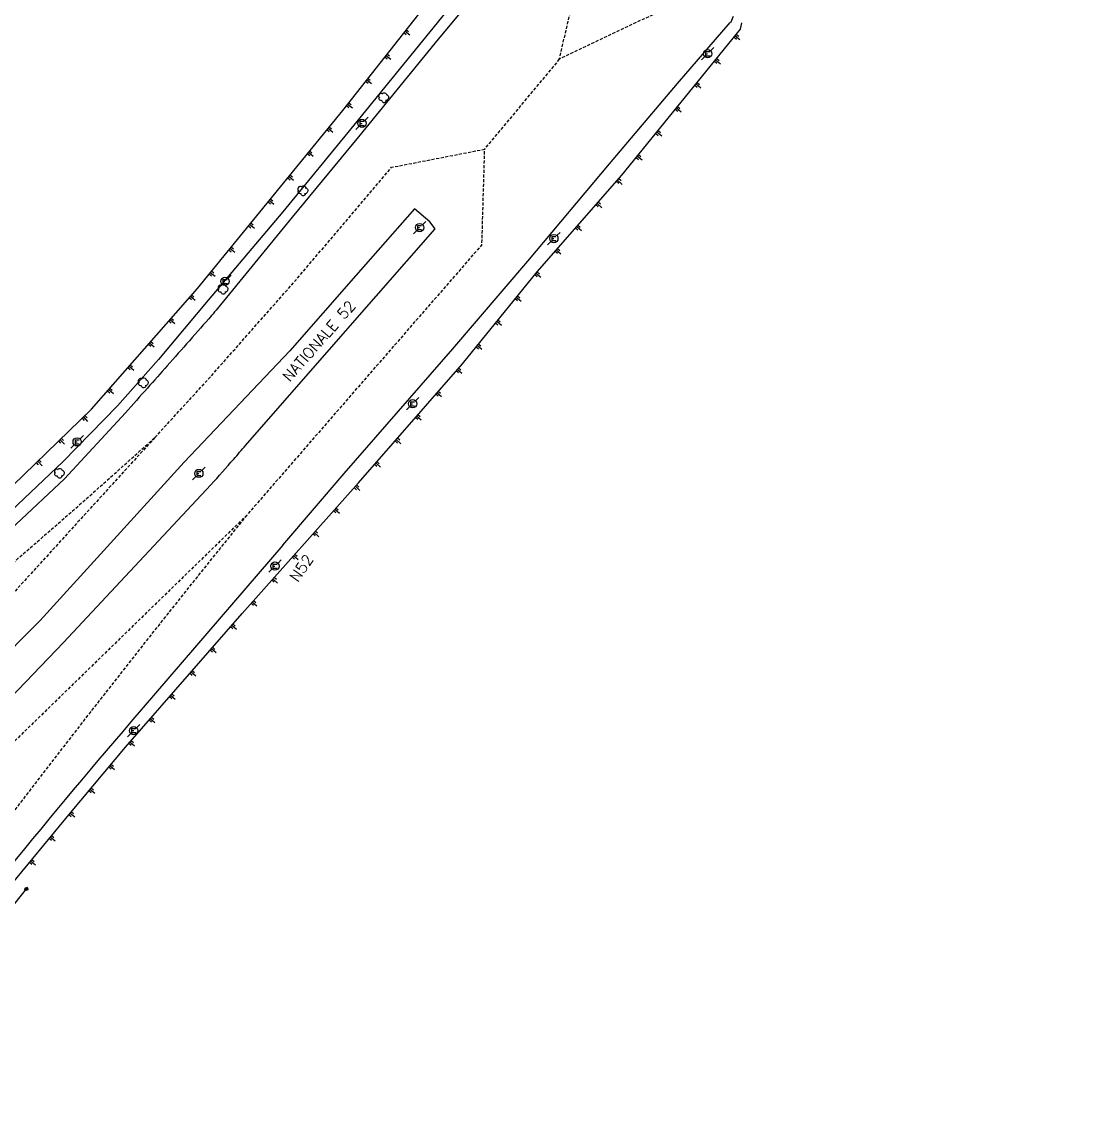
# Model space of a CAD drawing. Header units: millimetres. Extents: x 84999 to 86000, y 139000 to 140000.
# Drawn here: x 85635 to 85806, y 139491.1 to 139668.2 of the extents above; entities that cross this region are included whole.
import ezdxf
from ezdxf.enums import TextEntityAlignment as Align

# ---------------------------------------------------------------- set-up
doc = ezdxf.new("R2010")
doc.units = ezdxf.units.MM
doc.linetypes.add('DASHED', pattern=[0.75, 0.5, -0.25])
doc.layers.get('0').update_dxf_attribs({"linetype": 'CONTINUOUS'})
for name, color, linetype in [('W0001', 6, 'DASHED'), ('W0008', 7, 'CONTINUOUS'), ('W0211', 2, 'CONTINUOUS'), ('W0300', 7, 'CONTINUOUS'), ('W0322', 7, 'CONTINUOUS'), ('W0471', 7, 'CONTINUOUS'), ('W0989', 7, 'CONTINUOUS')]:
    doc.layers.add(name, color=color, linetype=linetype)
doc.styles.get("Standard").update_dxf_attribs({"font": 'romans.shx', "width": 0.85})

# ---------------------------------------------------------------- blocks, each defined once
blk = doc.blocks.new('t322o')
at = {"color": 0, "linetype": 'Continuous'}
for radius in [0.25, 0.15]:
    blk.add_circle((0, 0), radius, dxfattribs=at)
blk = doc.blocks.new('t211o')
at = {"color": 0, "linetype": 'Continuous'}
for p, q in [((-0.29, 0.5), (-0.29, 0)), ((0, 1), (0, 0)), ((0.29, 0.5), (0.29, 0))]:
    blk.add_line(p, q, dxfattribs=at)
blk = doc.blocks.new('T471')
for p, q in [((-0.333334, 0.333334), (-0.333334, -0.333334)), ((-0.333334, 0.333334), (0.333334, 0.333334)), ((-0.333334, 0), (0, 0)), ((0.500001, 0.500001), (1.000002, 1.000002)), ((-0.500001, -0.500001), (-1.000002, -1.000002)), ((-0.333334, -0.333334), (0.333334, -0.333334))]:
    blk.add_line(p, q)
blk.add_ellipse((0, 0), major_axis=(0.471405, 0.471405), ratio=1, start_param=5.4977871438, end_param=11.780972451)
blk = doc.blocks.new('T300')
for p, q in [((-0.8, 0.51), (-0.86, 0.34)), ((-0.86, 0.34), (-0.86, 0.17)), ((-0.86, 0.17), (-0.74, 0.06)), ((-0.69, 0.63), (-0.8, 0.51)), ((-0.8, -0.06), (-0.74, 0.06)), ((-0.74, 0.06), (-0.69, 0.11)), ((-0.57, 0.69), (-0.69, 0.63)), ((-0.46, 0.69), (-0.57, 0.69)), ((-0.29, 0.63), (-0.46, 0.69)), ((-0.29, 0.63), (-0.17, 0.74)), ((-0.23, 0.57), (-0.29, 0.63)), ((-0.17, 0.74), (-0.06, 0.8)), ((-0.06, 0.8), (0.06, 0.8)), ((0.06, 0.8), (0.23, 0.74)), ((0.23, 0.74), (0.34, 0.63)), ((0.34, 0.63), (0.4, 0.51)), ((0.46, 0.46), (0.34, 0.46)), ((0.4, 0.51), (0.4, 0.46)), ((0.57, 0.4), (0.46, 0.46)), ((0.57, 0.4), (0.69, 0.29)), ((0.69, 0.29), (0.74, 0.17)), ((0.74, 0.06), (0.69, -0.17)), ((0.74, 0.17), (0.74, 0.06)), ((-0.8, -0.17), (-0.8, -0.06)), ((-0.8, -0.23), (-0.8, -0.17)), ((-0.74, -0.34), (-0.8, -0.23)), ((-0.69, -0.4), (-0.74, -0.34)), ((-0.51, -0.46), (-0.69, -0.4)), ((-0.4, -0.46), (-0.51, -0.46)), ((-0.4, -0.46), (-0.34, -0.46)), ((-0.34, -0.46), (-0.34, -0.4)), ((-0.34, -0.51), (-0.34, -0.46)), ((-0.29, -0.63), (-0.34, -0.51)), ((-0.17, -0.74), (-0.29, -0.63)), ((-0.06, -0.8), (-0.17, -0.74)), ((0.06, -0.8), (-0.06, -0.8)), ((0.17, -0.74), (0.06, -0.8)), ((0.23, -0.69), (0.17, -0.74)), ((0.29, -0.46), (0.23, -0.46)), ((0.29, -0.63), (0.23, -0.69)), ((0.46, -0.4), (0.29, -0.46)), ((0.34, -0.51), (0.29, -0.63)), ((0.34, -0.51), (0.34, -0.46)), ((0.57, -0.34), (0.46, -0.4)), ((0.63, -0.29), (0.57, -0.34)), ((0.69, -0.17), (0.63, -0.29))]:
    blk.add_line(p, q)

msp = doc.modelspace()

# ---------------------------------------------------------------- linework, layer by layer
at = {"layer": 'W0001', "flags": 128}
for points in [[(85806.03, 139758.29), (85798.98, 139748.34), (85784.12, 139727.8), (85760.6, 139696.21), (85741.39, 139671.55), (85721.72, 139662.21), (85726.71, 139683.39), (85745.02, 139708.02), (85754.94, 139723.63), (85767.05, 139742.84), (85773.34, 139753.15)], [(85721.72, 139662.21), (85709.63, 139647.68)], [(85656.49, 139601.2), (85665.2, 139610.71), (85679.27, 139626.62), (85694.67, 139644.77), (85709.63, 139647.68), (85709.18, 139632.23), (85686.58, 139606.25), (85671.33, 139588.7)], [(85656.49, 139601.2), (85600.5, 139539.75), (85581.9, 139520.17), (85567.06, 139504.29)], [(85671.33, 139588.7), (85622.9, 139541.59), (85592.8, 139510.22), (85587.11, 139504.29)]]:
    msp.add_lwpolyline(points, dxfattribs=at)
at = {"layer": 'W0001'}
for points in [[(85656.49, 139601.2, -0.024814), (85549.76, 139514.05), (85541.64, 139508.44)], [(85671.33, 139588.7, 0.012305), (85604.16, 139501.43)]]:
    msp.add_lwpolyline(points, format="xyb", dxfattribs=at)
at = {"layer": 'W0008', "flags": 128}
for points in [[(85722.12, 139691.55), (85723.22, 139690.77), (85701.71, 139664.85), (85689.33, 139649.69), (85678.65, 139636.71), (85666.61, 139622.02, -0.008386), (85665.63, 139620.87, -0.001171), (85658.47, 139612.75, -0.000987), (85655.29, 139609.17, 0.003968), (85651.76, 139605.18, -0.000237)], [(85665.53, 139593.58, 0.002899), (85669.2, 139597.72, 0.000349), (85671.11, 139599.9), (85687.6, 139618.76), (85701.71, 139634.84), (85700.85, 139635.99), (85698.36, 139638.09), (85688.9, 139627.3), (85678.27, 139615.18), (85661.22, 139597.22), (85661.22, 139597.22)]]:
    msp.add_lwpolyline(points, format="xyb", dxfattribs=at)
for points in [[(85749.74, 139669.11), (85749.32, 139668.09)], [(85677.12, 139583.82), (85687, 139595.37), (85704.52, 139615.5), (85716.64, 139629.63), (85729.81, 139645.31), (85740.77, 139658.29), (85749.3, 139668.12)]]:
    msp.add_lwpolyline(points, dxfattribs=at)
at = {"layer": 'W0008'}
for points in [[(85651.76, 139605.18), (85641.91, 139594.55), (85626.27, 139579.89, -0.001829)], [(85677.12, 139583.82), (85652.63, 139555.37, 0.013247), (85611.16, 139504.28, 0.013247)]]:
    msp.add_lwpolyline(points, format="xyb", dxfattribs=at)
for points in [[(85573.4, 139504.29), (85585.27, 139516.99), (85622.27, 139555.93), (85637.99, 139571.7), (85661.22, 139597.22)], [(85580.46, 139504.29), (85589.33, 139513.54), (85627.02, 139552.82), (85641.74, 139568.13), (85665.53, 139593.58)]]:
    msp.add_lwpolyline(points, dxfattribs=at)
at = {"layer": 'W0211', "flags": 128}
for points in [[(85624.46, 139584.67), (85646.27, 139605.75), (85648.21, 139607.97), (85663.37, 139625.25), (85686.8, 139653.93), (85711.08, 139684.8), (85720.99, 139691.48), (85702.72, 139668.91), (85688.58, 139651.56), (85677.15, 139637.57), (85665.07, 139623.35), (85657.07, 139613.79), (85650.43, 139606.31)], [(85632.5, 139528.1), (85642.86, 139540.68), (85651.74, 139551.26), (85670.54, 139572.8), (85689.32, 139593.89), (85706.1, 139613.1), (85718.16, 139627.91), (85731.83, 139643.48), (85750.96, 139667.02), (85751.16, 139668.07)]]:
    msp.add_lwpolyline(points, dxfattribs=at)
at = {"layer": 'W0211'}
msp.add_lwpolyline([(85650.43, 139606.31), (85641.71, 139597.33), (85624.88, 139581.42), (85609.43, 139567.81), (85586.71, 139549.05), (85577.92, 139542.26), (85546.85, 139519.37), (85523.58, 139502.65), (85515.26, 139497.02)], dxfattribs=at)
at = {"layer": 'W0322', "flags": 128}
msp.add_lwpolyline([(85606.27, 139491.14), (85613.6, 139500.52), (85636.01, 139528.71)], dxfattribs=at)

# ---------------------------------------------------------------- block references
at = {"layer": 'W0211'}
for p, rotation in [((85696.83, 139666.68), 231.8095832692144), ((85750.08, 139665.93), 230.8963838778172), ((85693.74, 139662.76), 231.8095832688612), ((85746.92, 139662.05), 230.8963838778172), ((85690.65, 139658.83), 231.8095832691922), ((85743.77, 139658.17), 230.8963838778172), ((85687.56, 139654.9), 231.8095832689139), ((85740.61, 139654.29), 230.8963838778172), ((85684.41, 139651.01), 230.7571230509116), ((85737.46, 139650.41), 230.896383877116), ((85681.25, 139647.14), 230.7571230509567), ((85734.31, 139646.53), 230.896383877116), ((85678.09, 139643.26), 230.7571230508186), ((85731.12, 139642.68), 228.7228728013774), ((85674.92, 139639.39), 230.7571230511712), ((85727.82, 139638.92), 228.7228728017441), ((85671.76, 139635.52), 230.7571230509104), ((85724.53, 139635.16), 228.7228728012753), ((85668.6, 139631.65), 230.7571230509155), ((85721.23, 139631.4), 228.7228728012753), ((85665.43, 139627.77), 230.7571230511248), ((85717.94, 139627.64), 230.8364782684313), ((85662.22, 139623.94), 228.7493989413604), ((85714.78, 139623.76), 230.8364782689422), ((85658.93, 139620.18), 228.7493989414075), ((85711.62, 139619.88), 230.8364782689422), ((85655.63, 139616.42), 228.7493989415919), ((85708.47, 139616.01), 230.8364782691021), ((85652.33, 139612.66), 228.7493989415117), ((85705.27, 139612.16), 228.8672597107902), ((85649.04, 139608.91), 228.749398941211), ((85701.99, 139608.39), 228.8672597111558), ((85698.7, 139604.63), 228.8672597106841), ((85645, 139604.52), 224.0333438822744), ((85641.2, 139600.85), 224.0333438824404), ((85695.41, 139600.86), 228.8672597110497), ((85637.6, 139597.37), 224.0333438825658), ((85692.12, 139597.09), 228.8672597105781), ((85688.82, 139593.33), 228.3034946305276), ((85685.5, 139589.6), 228.3034946302484), ((85682.17, 139585.87), 228.3034946298786), ((85678.85, 139582.13), 228.3034946299692), ((85675.52, 139578.4), 228.3034946300598), ((85672.19, 139574.67), 228.3034946305202), ((85668.89, 139570.91), 228.9031719452458), ((85665.6, 139567.15), 228.9031719456111), ((85662.32, 139563.38), 228.9031719447733), ((85659.03, 139559.61), 228.9031719455041), ((85655.74, 139555.84), 228.9031719455041), ((85652.46, 139552.07), 228.9031719450317), ((85649.22, 139548.26), 229.978319768774), ((85646.01, 139544.43), 229.9783197688585), ((85642.79, 139540.6), 230.5241831563759), ((85639.62, 139536.74), 230.5241831561774), ((85636.44, 139532.88), 230.5241831564837)]:
    msp.add_blockref('t211o', p, dxfattribs=dict(at, rotation=rotation))
at = {"layer": 'W0300'}
for p in [(85693.44, 139655.99), (85680.41, 139640.97), (85667.53, 139625.09), (85654.67, 139610.01), (85641.13, 139595.42)]:
    msp.add_blockref('T300', p, dxfattribs=at)
at = {"layer": 'W0322', "rotation": 51.51969257212262}
msp.add_blockref('t322o', (85635.75, 139528.38), dxfattribs=at)
at = {"layer": 'W0471'}
for p in [(85745.64, 139663.09), (85689.9, 139651.85), (85699.18, 139635.05), (85720.84, 139633.28), (85667.79, 139626.37), (85698.05, 139606.64), (85643.95, 139600.5), (85663.58, 139595.4), (85675.86, 139580.46), (85653.07, 139553.94)]:
    msp.add_blockref('T471', p, dxfattribs=at)

# ---------------------------------------------------------------- texts
at = {"layer": 'W0989'}
for s, rotation, p in [('NATIONALE 52', 48.7562, (85682.95, 139616.77)), ('N52', 55.4516, (85680.13, 139580.16))]:
    msp.add_text(s, height=1.75, rotation=rotation, dxfattribs=at).set_placement(p, align=Align.MIDDLE)

doc.saveas('drawing.dxf')
